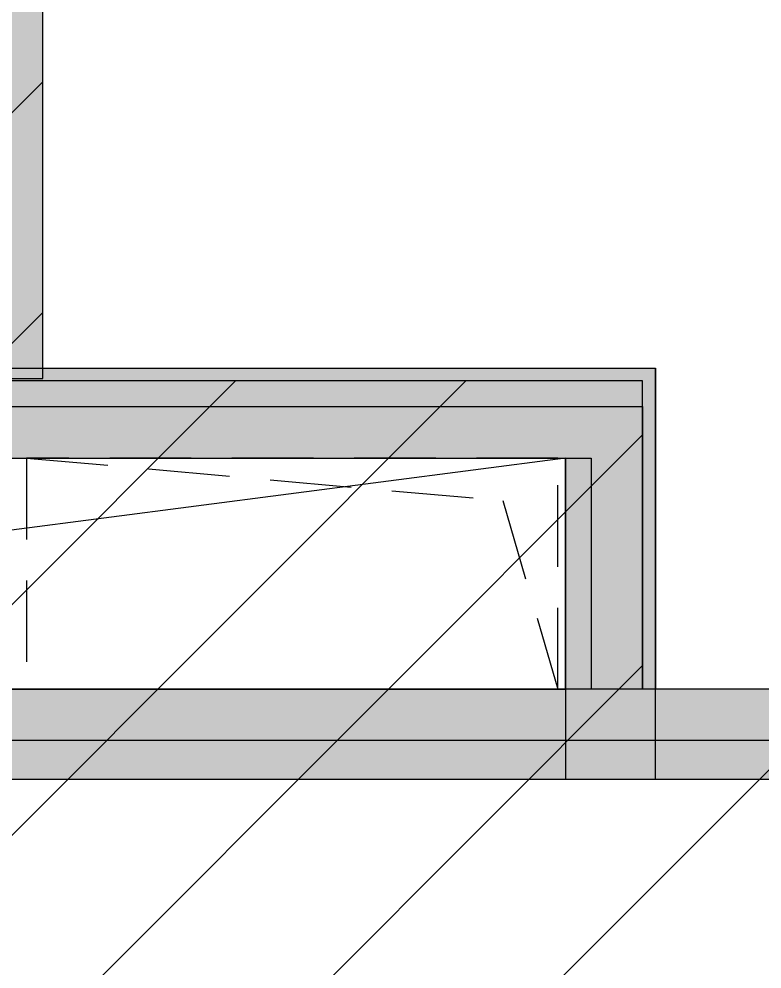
# Model space of a CAD drawing. Header units: millimetres. Extents: x -48310 to 218990, y -633409 to -276709.
# Drawn here: x 175900 to 178795, y -437999 to -434301 of the extents above; entities that cross this region are included whole.
import ezdxf
from ezdxf.xclip import XClip

# ---------------------------------------------------------------- set-up
doc = ezdxf.new("R2010")
doc.units = ezdxf.units.MM
doc.header["$LTSCALE"] = 100
doc.header["$XCLIPFRAME"] = 0
doc.linetypes.add('XA6-130-N-B2F$0$HIDDEN2', pattern=[4.7625, 3.175, -1.5875])
for name, color, linetype in [('-ACO-TTLB', 153, 'Continuous'), ('3#-HW-B2F$0$S-HATCH-X', 251, 'Continuous'), ('3#-W-B2F$0$S-WALL-S', 4, 'Continuous'), ('A-HATCH', 251, 'Continuous'), ('A6-DK-renfang-B2F$0$-ACO-LINE', 137, 'Continuous'), ('A6-DK-renfang-B2F$0$A-DIMS-INSD', 3, 'Continuous'), ('A6-DK-renfang-B2F$0$PUB_HATCH', 8, 'Continuous'), ('A6-DK-renfang-B2F$0$WALL', 9, 'Continuous'), ('XA6-130-N-B2F$0$A-CONC', 30, 'Continuous'), ('XA6-130-N-B2F$0$A-VOID', 221, 'XA6-130-N-B2F$0$HIDDEN2'), ('XA6-130-N-B2F$0$A-WALL', 2, 'Continuous'), ('xref(dwg引用图层)', 7, 'Continuous')]:
    doc.layers.add(name, color=color, linetype=linetype)
doc.layers.add('3#-HW-B2F$0$S-EDIT', color=241, linetype='Continuous', plot=False)

# ---------------------------------------------------------------- blocks, each defined once
blk = doc.blocks.new('XA6-130-N-B2F')
at = {"layer": 'XA6-130-N-B2F$0$A-CONC'}
for points in [[(42680, 7290), (41880, 7290), (41880, 12290), (41880, 12290), (41880, 12290), (33030, 12290), (33030, 14460)], [(42480, 7090), (41680, 7090), (41680, 12090), (41680, 12090), (41680, 12090), (32830, 12090), (32830, 14260)], [(33030, 13390), (37030, 13390), (37030, 12290)], [(33030, 13190), (36830, 13190), (36830, 12290)]]:
    blk.add_lwpolyline(points, dxfattribs=at)
at = {"layer": 'XA6-130-N-B2F$0$A-VOID'}
blk.add_lwpolyline([(36700, 13190), (34630, 13190), (34630, 12290), (36700, 12290)], close=True, dxfattribs=at)
blk.add_lwpolyline([(34630, 13190), (36485, 13024.2), (36700, 12290)], dxfattribs=at)
at = {"layer": 'XA6-130-N-B2F$0$A-WALL'}
for points in [[(36830, 12290), (33840, 12290)], [(36830, 12290), (33840, 12290)], [(36830, 12090), (33840, 12090)], [(36830, 12090), (33840, 12090)]]:
    blk.add_lwpolyline(points, dxfattribs=at)
blk = doc.blocks.new('X3-B2F')
ref = blk.add_blockref('XA6-130-N-B2F', (0, 0))
XClip(ref).set_block_clipping_path([(3809.991557647, 12289.9907375054), (3939.9823429891, 6981.7236482797), (950.0000000193, 7050.190281508), (950.0000000176, 7290), (-1000.0000000001, 7290.0000000001), (-1000.0000000001, -2000), (43579.9999999999, -2000), (43579.9999999999, 14900), (9550, 14900), (9550, 12290.0000000001)])
blk = doc.blocks.new('3#-HW-B2F')
at = {"layer": '3#-HW-B2F$0$S-HATCH-X'}
blk.add_hatch(color=256, dxfattribs=at).paths.add_polyline_path([(41880, 12290), (37080, 12290), (37080, 13540), (33180, 13540), (33180, 13990), (33180, 14260), (33800, 14260), (33800, 17366), (33500, 17366), (33500, 14560), (33180, 14560), (33180, 14710), (29970, 14710), (29970, 13990), (29970, 12290), (29530, 12290), (29530, 12040), (30220, 12040), (30220, 13990), (30220, 14460), (32830, 14460), (32830, 13990), (32830, 12040), (33640, 12040), (33640, 11810), (33890, 11810), (33890, 12290), (33180, 12290), (33180, 13190), (36730, 13190), (36730, 12290), (36730, 11940), (38770, 11940), (38770, 9020), (39020, 9020), (39020, 11940), (41530, 11940), (41530, 9270), (41280, 9270), (41280, 9020), (41530, 9020), (41530, 7290), (40380, 7290), (40380, 6940), (42330, 6940), (42330, 5390), (42680, 5390), (42680, 6090), (43380, 6090), (43380, 3090), (42680, 3090), (42680, 3310), (42330, 3310), (42330, 1660), (39020, 1660), (39020, 3400), (38770, 3400), (38770, 1660), (35090, 1660), (35090, 3090), (34790, 3090), (34790, 1610), (34790, 360), (35140, 360), (35140, 1310), (42680, 1310), (42680, 2740), (43730, 2740), (43730, 6440), (42680, 6440), (42680, 7290), (41880, 7290)])
at = {"layer": '3#-HW-B2F$0$S-EDIT'}
for p, q in [((33180, 13540), (37080, 13540)), ((37080, 13540), (37080, 12290)), ((33180, 13190), (36730, 13190)), ((36730, 13190), (36730, 12290)), ((36730, 12290), (36730, 11940)), ((41880, 12290), (37080, 12290)), ((36730, 11940), (38770, 11940))]:
    blk.add_line(p, q, dxfattribs=at)
blk = doc.blocks.new('3#-W-B2F')
at = {"layer": '3#-W-B2F$0$S-WALL-S', "color": 0, "linetype": 'ByBlock', "lineweight": -2}
for p, q in [((33180, 13540), (37080, 13540)), ((37080, 13540), (37080, 12290)), ((33180, 13190), (36730, 13190)), ((36730, 13190), (36730, 12290)), ((36730, 12290), (36730, 11940)), ((41880, 12290), (37080, 12290)), ((36730, 11940), (38770, 11940))]:
    blk.add_line(p, q, dxfattribs=at)
blk = doc.blocks.new('BF2')
at = {"layer": 'xref(dwg引用图层)'}
for name in ['3#-HW-B2F', '3#-W-B2F']:
    blk.add_blockref(name, (141300, 150800), dxfattribs=at)
blk = doc.blocks.new('A6-DK-renfang-B2F$0$fecrfpmmt212')
at = {"layer": 'A6-DK-renfang-B2F$0$PUB_HATCH', "linetype": 'ByBlock'}
blk.add_hatch(color=256, dxfattribs=at).paths.add_polyline_path([(1118506.5, -788997.4), (1118756.5, -788647.4), (1118756.5, -786427.4), (1118506.5, -786677.4)])
at = {"layer": 'A6-DK-renfang-B2F$0$PUB_HATCH'}
for points in [[(1118756.5, -788647.4), (1118506.5, -788997.4), (1120793.3, -788997.4), (1121143.3, -788647.4)], [(1120793.3, -789897.4), (1121143.3, -790247.4), (1121143.3, -788647.4), (1120793.3, -788997.4)], [(1117243.3, -789897.4), (1116893.3, -790247.4), (1121143.3, -790247.4), (1120793.3, -789897.4)]]:
    blk.add_hatch(color=256, dxfattribs=at).paths.add_polyline_path(points)
at = {"layer": 'A6-DK-renfang-B2F$0$A-DIMS-INSD', "color": 4}
blk.add_line((1120793.3, -788997.4), (1118634.2, -789278.5), dxfattribs=at)
blk.add_lwpolyline([(1118343.3, -788997.4), (1120793.3, -788997.4), (1120793.3, -789897.4), (1118343.3, -789897.4)], close=True, dxfattribs=at)
at = {"layer": 'A6-DK-renfang-B2F$0$WALL', "color": 4, "linetype": 'ByBlock'}
blk.add_line((1118756.5, -788647.4), (1118756.5, -786427.4), dxfattribs=at)
at = {"layer": 'A6-DK-renfang-B2F$0$WALL', "color": 4}
for p, q in [((1118756.5, -788647.4), (1121143.3, -788647.4)), ((1121143.3, -790247.4), (1121143.3, -788647.4)), ((1118506.5, -788997.4), (1120793.3, -788997.4)), ((1120793.3, -789897.4), (1120793.3, -788997.4)), ((1117243.3, -789897.4), (1120793.3, -789897.4)), ((1116893.3, -790247.4), (1121143.3, -790247.4))]:
    blk.add_line(p, q, dxfattribs=at)
blk = doc.blocks.new('A6-DK-renfang-B2F')
at = {"layer": 'A6-DK-renfang-B2F$0$-ACO-LINE'}
blk.add_blockref('A6-DK-renfang-B2F$0$fecrfpmmt212', (-942763.3, 952987.4), dxfattribs=at)
blk = doc.blocks.new('B2Fdt')
at = {"layer": 'A-HATCH'}
h = blk.add_hatch(dxfattribs=at)
h.set_pattern_fill('ANSI31', color=256, scale=200)
h.set_pattern_definition([(45, (2e-06, 600000), (-449.0128, 449.0128), [])])
h.paths.add_polyline_path([(122750, 176900), (134300, 176900), (134300, 181260), (166700, 181260), (166700, 165260), (171270, 165260), (171270, 165510), (174380, 165510), (174380, 164300), (175993.2, 164300), (175993.2, 166560), (175100, 166560), (175100, 180960), (177350, 180960), (177350, 195310), (175100, 195397.5), (175100, 201760), (177790, 201760), (177790, 203160), (185250, 203160), (185250, 205924.9), (184000, 205924.9), (184000, 205990), (184880, 205990), (184880, 209390), (184000, 209390), (184000, 210390), (183200, 210390), (183200, 213600), (180320, 213590), (180320, 215390), (174480, 215390), (174480, 217910), (171170, 217910), (171170, 215390), (164900, 215390), (164900, 213590), (163280, 213590), (163305, 210400), (161900, 210400), (161900, 213600), (159040, 213640), (159050, 215390), (154010, 215390), (154010, 217910), (150700, 217910), (150700, 215414.9), (144851.3, 215388.2), (144851.3, 213588.2), (141200, 213600), (141200, 210390), (135050, 210390), (135050, 203150), (122450, 203150), (122450, 176900)])
h = blk.add_hatch(dxfattribs=at)
h.set_pattern_fill('ANSI31', color=256, scale=200)
h.paths.add_polyline_path([(141200, 152100), (148850, 152100), (148850, 150710), (155050, 150710), (155050, 152110), (170130, 152110), (170130, 150710), (176330, 150710), (176330, 152110), (183980, 152110), (183980, 153690), (184980, 153690), (184980, 157090), (183980, 157090), (183980, 158090), (183180, 158090), (183180, 163090), (178330, 163090), (178330, 164290), (174380, 164290), (174380, 165510), (171270, 165510), (171270, 163090), (153910, 163090), (153910, 165460), (149650, 165460), (149650, 164290), (146880, 164290), (146880, 163150), (142250, 163150), (142000, 163150), (142000, 158150), (141200, 158150)])
for points in [[(166700, 181260), (166700, 165260), (171270, 165260), (171270, 165510), (174380, 165510), (174380, 164300), (175993.2, 164300), (175993.2, 166560), (175100, 166560), (175100, 180960)], [(155050, 152110), (170130, 152110), (170130, 150710), (176330, 150710), (176330, 152110), (183980, 152110), (183980, 153690), (184980, 153690), (184980, 157090), (183980, 157090), (183980, 158090), (183180, 158090), (183180, 163090), (178330, 163090), (178330, 164290), (174380, 164290), (174380, 165510), (171270, 165510), (171270, 163090), (153910, 163090)]]:
    blk.add_lwpolyline(points, dxfattribs=at)

msp = doc.modelspace()

# ---------------------------------------------------------------- block references
at = {"layer": '-ACO-TTLB'}
for name in ['BF2', 'B2Fdt']:
    msp.add_blockref(name, (0, -600000), dxfattribs=at)
at = {"layer": 'xref(dwg引用图层)'}
for name, p in [('A6-DK-renfang-B2F', (0, -600000)), ('X3-B2F', (141300, -449200))]:
    msp.add_blockref(name, p, dxfattribs=at)

doc.saveas('drawing.dxf')
